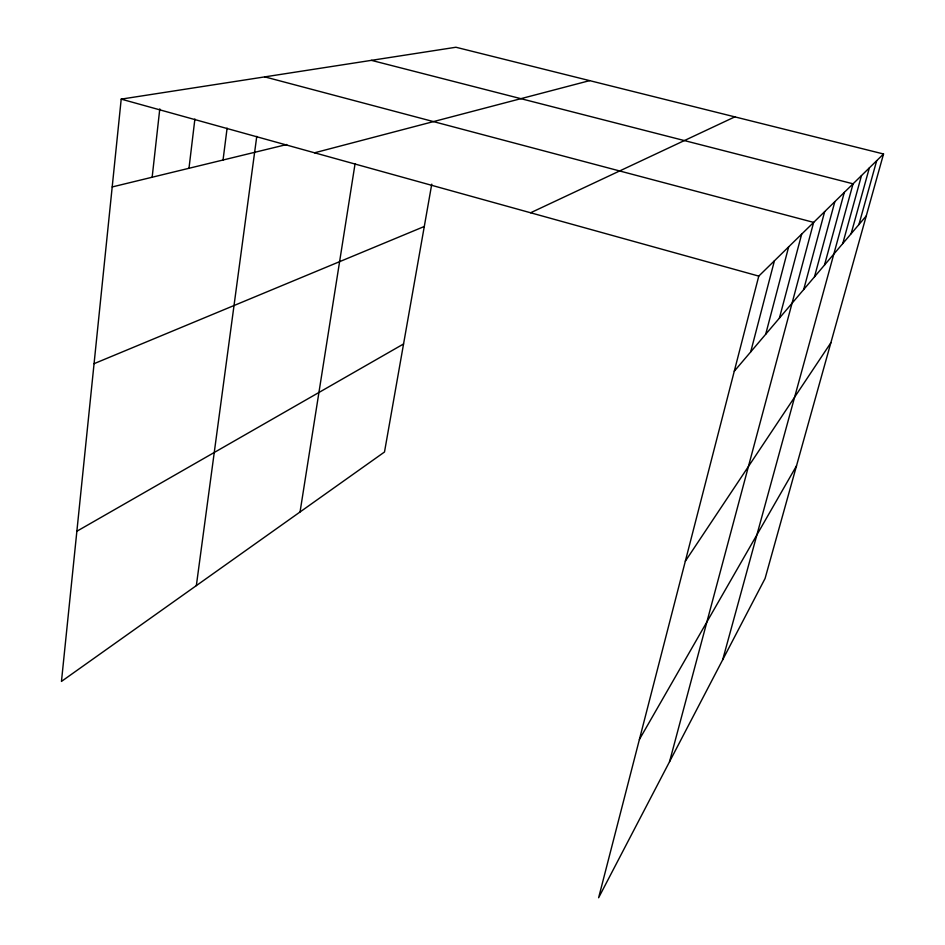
<?xml version="1.0" encoding="UTF-8"?>
<svg xmlns="http://www.w3.org/2000/svg" width="945" height="945" viewBox="0 0 945 945"><rect width="100%" height="100%" fill="white"/><g stroke="black" fill="none" stroke-linecap="round" stroke-linejoin="round"><path stroke-width="1.42" d="M883.54 153.988L758.776 276.105L598.622 897.75L765.072 578.494L883.54 153.988L455.927 47.25L121.208 99.13L61.46 681.416L384.497 452.005L431.759 184.157M152.157 177.235L159.788 108.876M188.988 168.281L194.894 118.999M223.044 160L227.107 128.142M196.347 585.616L256.768 136.363M300.049 511.977L355.048 163.863M750.696 351.906L774.416 260.796M765.686 334.27L788.662 246.858M779.412 318.111L801.691 234.1M669.532 761.753L813.645 222.394L264.777 76.876M803.699 289.536L824.666 211.621M814.484 276.838L834.848 201.651M824.501 265.061L844.298 192.414M722.665 659.834L853.063 183.814L371.397 60.35M842.763 243.562L861.486 175.581M851.114 233.734L869.341 167.903M858.934 224.544L876.676 160.721M639.399 739.474L796.529 465.814M685.338 561.188L830.868 342.752M734.277 371.231L866.258 215.921M76.864 531.244L403.562 343.968M530.606 212.767L734.832 116.873M94.063 363.671L424.293 226.481M314.555 152.795L589.645 80.632M112.195 186.945L286.737 144.526M121.208 99.13L758.776 276.105"/></g></svg>
